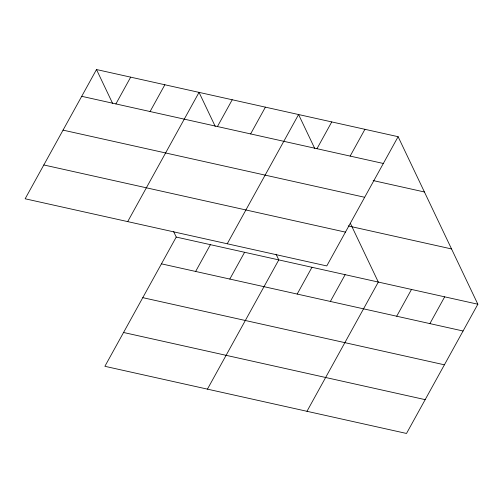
<?xml version="1.0" encoding="UTF-8"?>
<svg xmlns="http://www.w3.org/2000/svg" width="503" height="503" viewBox="0 0 503 503"><rect width="100%" height="100%" fill="white"/><g stroke="black" fill="none" stroke-linecap="round" stroke-linejoin="round"><path stroke-width="0.75" d="M96.494 69.54L25.15 198.779L326.768 265.936L398.112 136.697L96.494 69.54L112.685 103.561M115.897 103.926L130.679 77.148M150.076 111.54L164.858 84.762M127.699 221.609L199.043 92.37L215.234 126.391M217.441 126.536L232.223 99.757M173.529 231.393L176.232 237.064L104.888 366.303L406.506 433.46L477.85 304.221L398.112 136.697M250.62 133.924L265.402 107.145M195.636 271.45L210.411 244.678M227.237 243.773L298.581 114.533L314.771 148.555M229.814 279.064L244.596 252.286M316.978 148.699L331.754 121.921M207.437 389.14L278.781 259.9L276.084 254.229M350.151 156.087L364.933 129.309M297.179 294.06L311.961 267.288M330.358 301.448L345.14 274.676M306.975 411.297L378.313 282.064L350.352 223.307M396.71 316.224L411.492 289.451M429.889 323.611L444.671 296.839M81.712 96.312L383.33 163.475M373.151 180.564L424.425 191.983M63.045 130.126L364.669 197.283M348.233 225.941L451.537 248.941M43.818 164.965L345.435 232.122M176.232 237.064L477.85 304.221M161.45 263.842L463.068 330.999M142.783 297.657L444.4 364.813M123.556 332.489L425.173 399.646"/></g></svg>
